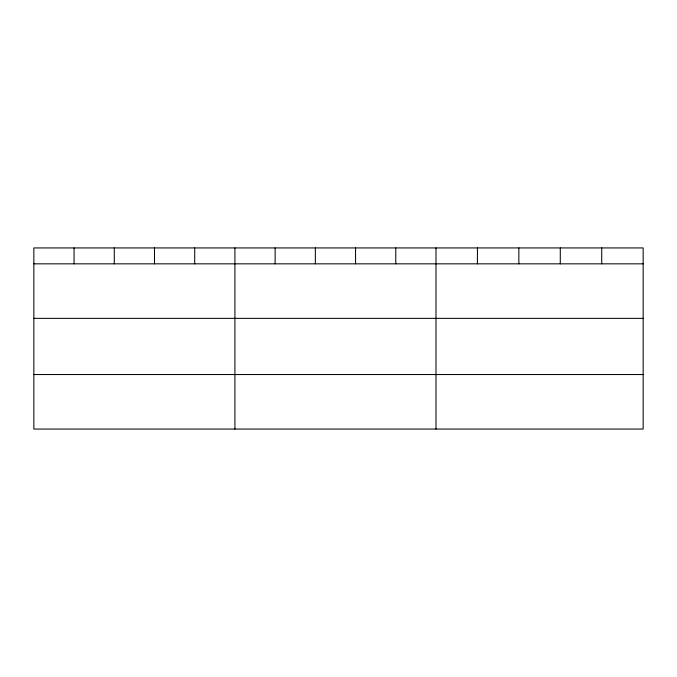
<?xml version="1.0" encoding="UTF-8"?>
<svg xmlns="http://www.w3.org/2000/svg" width="677" height="677" viewBox="0 0 677 677"><rect width="100%" height="100%" fill="white"/><g stroke="black" fill="none" stroke-linecap="round" stroke-linejoin="round"><path stroke-width="1.02" d="M643.15 318.359L643.15 247.934L33.85 247.934L33.85 429.066L643.15 429.066L643.15 318.359L33.85 318.359M33.85 263.835L643.15 263.835M33.85 374.542L643.15 374.542M601.718 247.934L601.718 263.835M560.285 247.934L560.285 263.835M518.853 247.934L518.853 263.835M477.42 247.934L477.42 263.835M435.988 247.934L435.988 429.066M395.774 247.934L395.774 263.835M355.56 247.934L355.56 263.835M315.347 247.934L315.347 263.835M275.133 247.934L275.133 263.835M234.919 247.934L234.919 429.066M194.705 247.934L194.705 263.835M154.491 247.934L154.491 263.835M114.278 247.934L114.278 263.835M74.064 247.934L74.064 263.835"/></g></svg>
